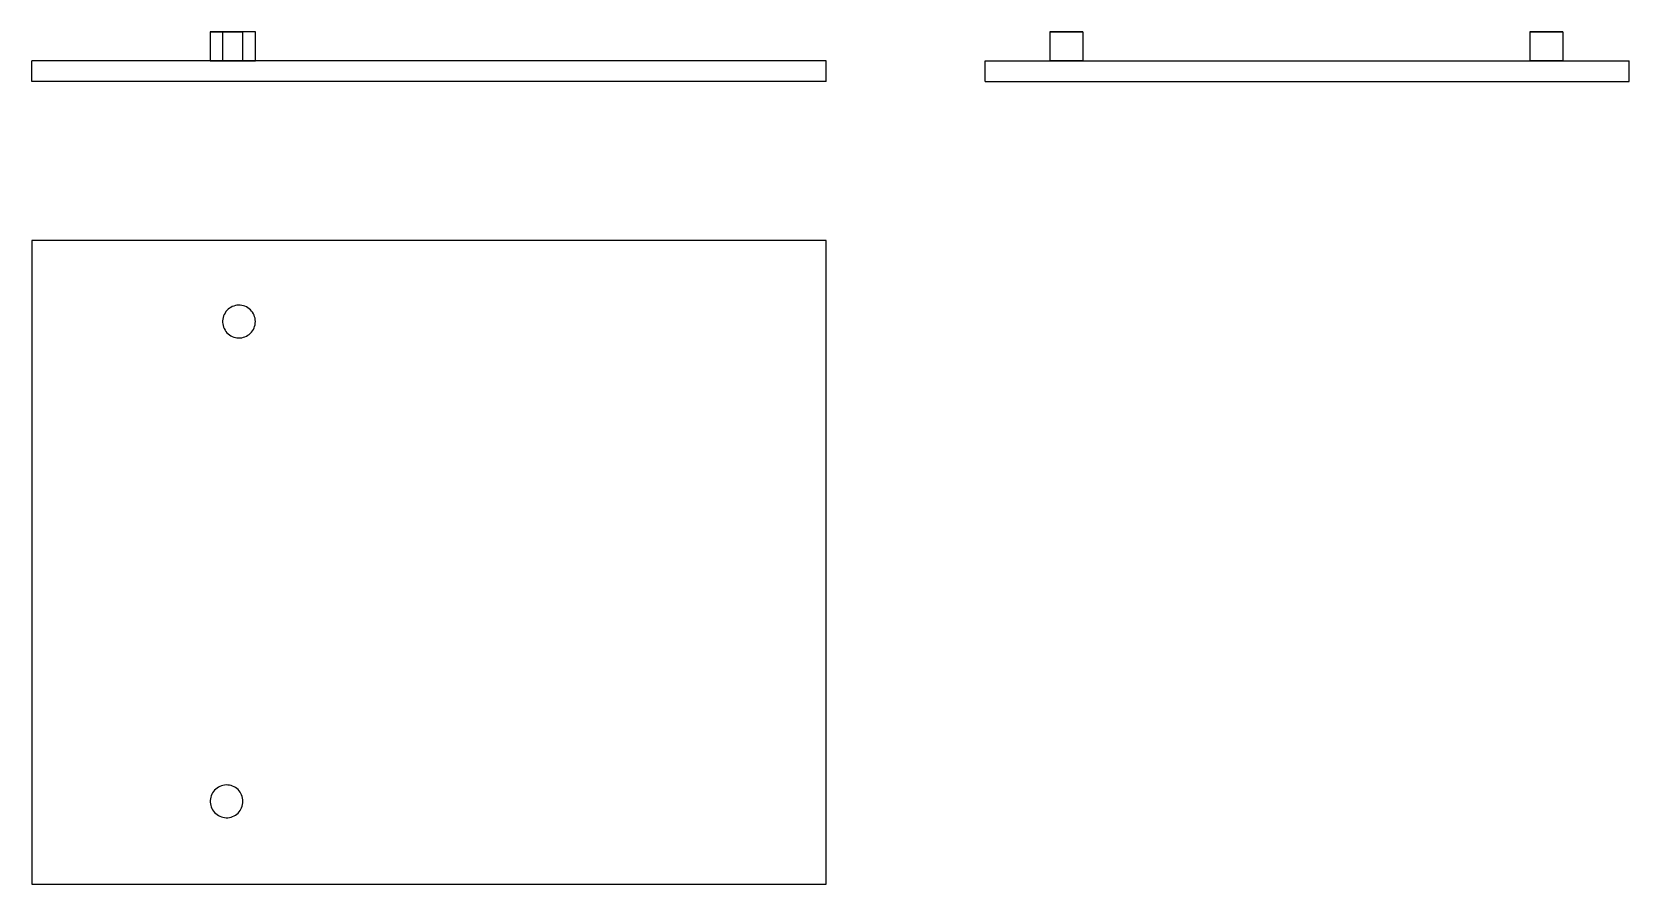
# Model space of a CAD drawing. Extents: x 0 to 3.02, y 0 to 1.61.
import ezdxf

# ---------------------------------------------------------------- set-up
doc = ezdxf.new("R2010")
doc.units = 0
doc.linetypes.add('HIDDEN', pattern=[0.075, 0.050025, -0.024975])
for name, color, linetype in [('FRONT', 7, 'CONTINUOUS'), ('FRONT_HID', 7, 'HIDDEN'), ('LEFT', 7, 'CONTINUOUS'), ('LEFT_HID', 7, 'HIDDEN'), ('TOP', 7, 'CONTINUOUS')]:
    doc.layers.add(name, color=color, linetype=linetype)

msp = doc.modelspace()

# ---------------------------------------------------------------- linework, layer by layer
at = {"layer": 'FRONT'}
for p, q in [((0.360033, 1.609539), (0.336595, 1.609539)), ((0.336595, 1.609539), (0.336595, 1.554852)), ((0.421875, 1.609539), (0.360033, 1.609539)), ((0.360033, 1.609539), (0.360033, 1.554852)), ((0.421875, 1.554852), (0.421875, 1.609539)), ((0, 1.515789), (0, 1.554852)), ((1.5, 1.554852), (0, 1.554852)), ((1.5, 1.515789), (1.5, 1.554852)), ((1.5, 1.515789), (0, 1.515789))]:
    msp.add_line(p, q, dxfattribs=at)
at = {"layer": 'FRONT_HID', "linetype": 'HIDDEN'}
for p, q in [((0.336595, 1.609539), (0.398437, 1.609539)), ((0.398437, 1.609539), (0.360033, 1.609539)), ((0.398438, 1.554852), (0.398438, 1.609539)), ((0.398437, 1.554852), (0.336595, 1.554852)), ((0.336595, 1.554852), (0.398437, 1.554852)), ((0.421875, 1.554852), (0.360033, 1.554852)), ((0.360033, 1.554852), (0.421875, 1.554852))]:
    msp.add_line(p, q, dxfattribs=at)
at = {"layer": 'LEFT'}
for p, q in [((1.922368, 1.609539), (1.984211, 1.609539)), ((1.922368, 1.609539), (1.922368, 1.554852)), ((1.984211, 1.609539), (1.984211, 1.554852)), ((2.828618, 1.609539), (2.890461, 1.609539)), ((2.828618, 1.609539), (2.828618, 1.554852)), ((2.890461, 1.609539), (2.890461, 1.554852)), ((1.8, 1.515789), (1.8, 1.554852)), ((1.8, 1.554852), (3.015789, 1.554852)), ((3.015789, 1.515789), (3.015789, 1.554852)), ((1.8, 1.515789), (3.015789, 1.515789))]:
    msp.add_line(p, q, dxfattribs=at)
at = {"layer": 'LEFT_HID', "linetype": 'HIDDEN'}
for p, q in [((1.953289, 1.609539), (1.922368, 1.609539)), ((1.984211, 1.609539), (1.953289, 1.609539)), ((2.859539, 1.609539), (2.828618, 1.609539)), ((2.890461, 1.609539), (2.859539, 1.609539)), ((1.953289, 1.554852), (1.922368, 1.554852)), ((1.922368, 1.554852), (1.984211, 1.554852)), ((1.984211, 1.554852), (1.953289, 1.554852)), ((2.859539, 1.554852), (2.828618, 1.554852)), ((2.828618, 1.554852), (2.890461, 1.554852)), ((2.890461, 1.554852), (2.859539, 1.554852))]:
    msp.add_line(p, q, dxfattribs=at)
at = {"layer": 'TOP'}
for p, q in [((0, 1.215789), (0, 0)), ((1.5, 1.215789), (0, 1.215789)), ((1.5, 0), (1.5, 1.215789)), ((0.372904, 1.087606), (0.370494, 1.085684)), ((0.375493, 1.089278), (0.372904, 1.087606)), ((0.378237, 1.090685), (0.375493, 1.089278)), ((0.381106, 1.091811), (0.378237, 1.090685)), ((0.384073, 1.092646), (0.381106, 1.091811)), ((0.387109, 1.093181), (0.384073, 1.092646)), ((0.390183, 1.093411), (0.387109, 1.093181)), ((0.393265, 1.093335), (0.390183, 1.093411)), ((0.396323, 1.092951), (0.393265, 1.093335)), ((0.399329, 1.092265), (0.396323, 1.092951)), ((0.402251, 1.091284), (0.399329, 1.092265)), ((0.40506, 1.090016), (0.402251, 1.091284)), ((0.40773, 1.088474), (0.40506, 1.090016)), ((0.410233, 1.086675), (0.40773, 1.088474)), ((0.412544, 1.084635), (0.410233, 1.086675)), ((0.360378, 1.067109), (0.360071, 1.064041)), ((0.360071, 1.064041), (0.360071, 1.060959)), ((0.360071, 1.060959), (0.360378, 1.057891)), ((0.360989, 1.07013), (0.360378, 1.067109)), ((0.360378, 1.057891), (0.360989, 1.05487)), ((0.361898, 1.073076), (0.360989, 1.07013)), ((0.363095, 1.075916), (0.361898, 1.073076)), ((0.364569, 1.078623), (0.363095, 1.075916)), ((0.366306, 1.08117), (0.364569, 1.078623)), ((0.368287, 1.083532), (0.366306, 1.08117)), ((0.370494, 1.085684), (0.368287, 1.083532)), ((0.414641, 1.082376), (0.412544, 1.084635)), ((0.416502, 1.079918), (0.414641, 1.082376)), ((0.418109, 1.077288), (0.416502, 1.079918)), ((0.419447, 1.074511), (0.418109, 1.077288)), ((0.420501, 1.071614), (0.419447, 1.074511)), ((0.421262, 1.068627), (0.420501, 1.071614)), ((0.420501, 1.053386), (0.421262, 1.056373)), ((0.421721, 1.065579), (0.421262, 1.068627)), ((0.421262, 1.056373), (0.421721, 1.059421)), ((0.421875, 1.0625), (0.421721, 1.065579)), ((0.421721, 1.059421), (0.421875, 1.0625)), ((0.360989, 1.05487), (0.361898, 1.051924)), ((0.361898, 1.051924), (0.363095, 1.049084)), ((0.363095, 1.049084), (0.364569, 1.046377)), ((0.364569, 1.046377), (0.366306, 1.04383)), ((0.366306, 1.04383), (0.368287, 1.041468)), ((0.368287, 1.041468), (0.370494, 1.039316)), ((0.370494, 1.039316), (0.372904, 1.037394)), ((0.372904, 1.037394), (0.375493, 1.035722)), ((0.375493, 1.035722), (0.378237, 1.034315)), ((0.378237, 1.034315), (0.381106, 1.033189)), ((0.381106, 1.033189), (0.384073, 1.032354)), ((0.384073, 1.032354), (0.387109, 1.031819)), ((0.387109, 1.031819), (0.390183, 1.031589)), ((0.390183, 1.031589), (0.393265, 1.031665)), ((0.393265, 1.031665), (0.396323, 1.032049)), ((0.396323, 1.032049), (0.399329, 1.032735)), ((0.399329, 1.032735), (0.402251, 1.033716)), ((0.402251, 1.033716), (0.40506, 1.034984)), ((0.40506, 1.034984), (0.40773, 1.036526)), ((0.40773, 1.036526), (0.410233, 1.038325)), ((0.410233, 1.038325), (0.412544, 1.040365)), ((0.412544, 1.040365), (0.414641, 1.042624)), ((0.414641, 1.042624), (0.416502, 1.045082)), ((0.416502, 1.045082), (0.418109, 1.047712)), ((0.418109, 1.047712), (0.419447, 1.050489)), ((0.419447, 1.050489), (0.420501, 1.053386)), ((0.349466, 0.181356), (0.347056, 0.179434)), ((0.352056, 0.183028), (0.349466, 0.181356)), ((0.354799, 0.184435), (0.352056, 0.183028)), ((0.357669, 0.185561), (0.354799, 0.184435)), ((0.360636, 0.186396), (0.357669, 0.185561)), ((0.363672, 0.186931), (0.360636, 0.186396)), ((0.366746, 0.187161), (0.363672, 0.186931)), ((0.369827, 0.187085), (0.366746, 0.187161)), ((0.372886, 0.186701), (0.369827, 0.187085)), ((0.375891, 0.186015), (0.372886, 0.186701)), ((0.378813, 0.185034), (0.375891, 0.186015)), ((0.381623, 0.183766), (0.378813, 0.185034)), ((0.384293, 0.182224), (0.381623, 0.183766)), ((0.386795, 0.180425), (0.384293, 0.182224)), ((0.336941, 0.160859), (0.336634, 0.157791)), ((0.336634, 0.157791), (0.336634, 0.154709)), ((0.336634, 0.154709), (0.336941, 0.151641)), ((0.337552, 0.16388), (0.336941, 0.160859)), ((0.336941, 0.151641), (0.337552, 0.14862)), ((0.33846, 0.166826), (0.337552, 0.16388)), ((0.339658, 0.169666), (0.33846, 0.166826)), ((0.341132, 0.172373), (0.339658, 0.169666)), ((0.342868, 0.17492), (0.341132, 0.172373)), ((0.34485, 0.177282), (0.342868, 0.17492)), ((0.347056, 0.179434), (0.34485, 0.177282)), ((0.389107, 0.178385), (0.386795, 0.180425)), ((0.391203, 0.176126), (0.389107, 0.178385)), ((0.393065, 0.173668), (0.391203, 0.176126)), ((0.394672, 0.171038), (0.393065, 0.173668)), ((0.396009, 0.168261), (0.394672, 0.171038)), ((0.397064, 0.165364), (0.396009, 0.168261)), ((0.397824, 0.162377), (0.397064, 0.165364)), ((0.398284, 0.159329), (0.397824, 0.162377)), ((0.397824, 0.150123), (0.398284, 0.153171)), ((0.398437, 0.15625), (0.398284, 0.159329)), ((0.398284, 0.153171), (0.398437, 0.15625)), ((0.337552, 0.14862), (0.33846, 0.145674)), ((0.33846, 0.145674), (0.339658, 0.142834)), ((0.339658, 0.142834), (0.341132, 0.140127)), ((0.341132, 0.140127), (0.342868, 0.13758)), ((0.342868, 0.13758), (0.34485, 0.135218)), ((0.34485, 0.135218), (0.347056, 0.133066)), ((0.347056, 0.133066), (0.349466, 0.131144)), ((0.349466, 0.131144), (0.352056, 0.129472)), ((0.352056, 0.129472), (0.354799, 0.128065)), ((0.354799, 0.128065), (0.357669, 0.126939)), ((0.357669, 0.126939), (0.360636, 0.126104)), ((0.360636, 0.126104), (0.363672, 0.125569)), ((0.363672, 0.125569), (0.366746, 0.125339)), ((0.366746, 0.125339), (0.369827, 0.125415)), ((0.369827, 0.125415), (0.372886, 0.125799)), ((0.372886, 0.125799), (0.375891, 0.126485)), ((0.375891, 0.126485), (0.378813, 0.127466)), ((0.378813, 0.127466), (0.381623, 0.128734)), ((0.381623, 0.128734), (0.384293, 0.130276)), ((0.384293, 0.130276), (0.386795, 0.132075)), ((0.386795, 0.132075), (0.389107, 0.134115)), ((0.389107, 0.134115), (0.391203, 0.136374)), ((0.391203, 0.136374), (0.393065, 0.138832)), ((0.393065, 0.138832), (0.394672, 0.141462)), ((0.394672, 0.141462), (0.396009, 0.144239)), ((0.396009, 0.144239), (0.397064, 0.147136)), ((0.397064, 0.147136), (0.397824, 0.150123)), ((0, 0), (1.5, 0))]:
    msp.add_line(p, q, dxfattribs=at)

doc.saveas('drawing.dxf')
